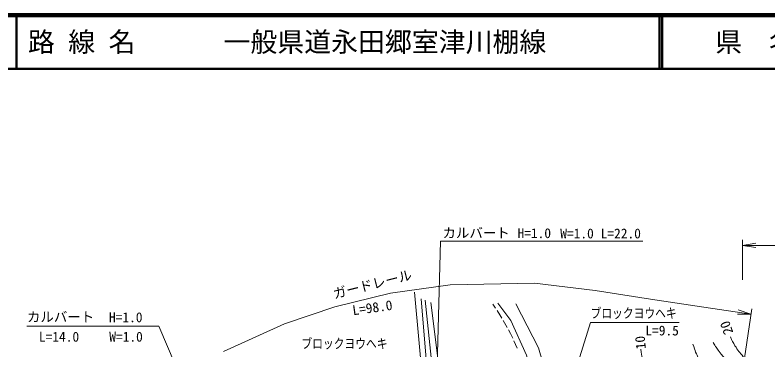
# Model space of a CAD drawing. Units: millimetres at full size, sheet at 1:1000; details may follow other scales. Extents: x 40000 to 680000, y 20000 to 380000.
# Drawn here: x 177992 to 317922, y 317669 to 380000 of the extents above; entities that cross this region are included whole.
import ezdxf
from ezdxf.enums import TextEntityAlignment as Align

# ---------------------------------------------------------------- set-up
doc = ezdxf.new("R2010")
doc.units = ezdxf.units.MM
doc.header["$LTSCALE"] = 1000
for name, color, linetype, lineweight in [('M-BGD', 7, 'Continuous', 13), ('M-STR-HTXT', 7, 'Continuous', 13), ('M-TTL', 2, 'Continuous', 140), ('M-TTL-LINE', 7, 'Continuous', 50), ('S-STR-HTXT', 7, 'Continuous', 13)]:
    doc.layers.add(name, color=color, linetype=linetype, lineweight=lineweight)
doc.layers.add('M-TTL-TXT', color=7, linetype='Continuous')
doc.styles.add('ＭＳ ゴシック', font='')
doc.styles.get('ＭＳ ゴシック').set_extended_font_data('MS Gothic')

# ---------------------------------------------------------------- blocks, each defined once
blk = doc.blocks.new('open_arrow')
at = {"color": 0, "linetype": 'Continuous', "lineweight": -2}
blk.add_lwpolyline([(7.5, 1.25), (0, 0), (7.5, -1.25)], dxfattribs=at)

msp = doc.modelspace()

# ---------------------------------------------------------------- linework, layer by layer
at = {"layer": 'M-BGD'}
for p, q in [((254894, 309421), (253499, 327200)), ((254213, 326931), (256156, 308271)), ((267308, 325426), (266804, 326199)), ((268085, 324235), (267581, 325008)), ((268466, 323569), (268085, 324235)), ((269460, 321833), (268715, 323135)), ((270090, 320733), (269709, 321399)), ((270501, 319834), (270090, 320733)), ((271331, 318014), (270708, 319379))]:
    msp.add_line(p, q, dxfattribs=at)
for points in [[(253502, 309542), (253880, 310100), (252219, 328418)], [(255259, 326525), (257345, 309712), (271761, 310860), (282463, 310346), (287359, 310003), (311280, 297307), (313559, 296795)], [(267701, 326370), (270134, 323124), (273036, 316719), (274648, 310722)], [(271071, 326228), (275253, 318072), (277432, 310588)]]:
    msp.add_lwpolyline(points, dxfattribs=at)
for points, knots in [([(307750, 319049), (308206, 318261), (308393, 318019), (308860, 317397), (309918, 315989), (310800, 315449), (312104, 314266), (313359, 313127), (314076, 312504), (315377, 311418), (316641, 310364), (317531, 309979), (318678, 308799), (319595, 307857), (320124, 307304), (320756, 306151), (321234, 305278), (321436, 304735), (321637, 303760), (321849, 302736), (321784, 302119), (321637, 301084), (321518, 300254), (321429, 299925), (321126, 299000)], [0, 0, 0, 0, 1, 1, 1, 2, 2, 2, 3, 3, 3, 4, 4, 4, 5, 5, 5, 6, 6, 6, 7, 7, 7, 8, 8, 8, 8]), ([(310946, 320133), (311299, 319342), (311425, 319095), (311799, 318468), (312312, 317608), (312685, 317178), (313336, 316418), (314449, 315120), (315188, 314495), (316452, 313343), (317817, 312099), (318739, 311580), (320081, 310311), (321015, 309426), (321652, 308988), (322300, 307876), (323093, 306518), (323142, 305555), (323409, 304005), (323697, 302338), (323668, 301648), (323618, 299678)], [0, 0, 0, 0, 1, 1, 1, 2, 2, 2, 3, 3, 3, 4, 4, 4, 5, 5, 5, 6, 6, 6, 7, 7, 7, 7]), ([(294319, 317794), (294404, 317005), (294450, 316741), (294622, 316086), (294855, 315195), (295058, 314704), (295513, 313903), (296077, 312911), (296608, 312494), (297410, 311682), (298534, 310546), (299284, 310036), (300522, 309025), (301774, 308003), (302599, 307579), (303785, 306481), (304655, 305677), (305131, 305201), (305853, 304261), (306438, 303499), (306634, 303195), (307217, 302213)], [0, 0, 0, 0, 1, 1, 1, 2, 2, 2, 3, 3, 3, 4, 4, 4, 5, 5, 5, 6, 6, 6, 7, 7, 7, 7]), ([(303993, 318722), (304382, 317465), (304550, 317003), (305117, 316004), (305795, 314807), (306322, 314200), (307336, 313271), (308084, 312585), (308581, 312278), (309471, 311790), (310318, 311325), (310894, 311274), (311748, 310822), (313034, 310140), (313717, 309677), (314878, 308800), (316066, 307902), (316742, 307384), (317724, 306266), (318258, 305659), (318511, 305254), (318805, 304501), (319349, 303111), (319150, 302171), (319004, 300686), (318911, 299748), (318853, 299375), (318586, 298308)], [0, 0, 0, 0, 1, 1, 1, 2, 2, 2, 3, 3, 3, 4, 4, 4, 5, 5, 5, 6, 6, 6, 7, 7, 7, 8, 8, 8, 9, 9, 9, 9])]:
    msp.add_open_spline(points, degree=3, knots=knots, dxfattribs=at)
at = {"layer": 'M-STR-HTXT'}
for p, q in [((313178, 330737), (313183, 338134)), ((313182, 337134), (535947, 336997)), ((247743, 328263), (258863, 329814)), ((258863, 329814), (274518, 330097)), ((274518, 330097), (285829, 328711)), ((237424, 325683), (247743, 328263)), ((285829, 328711), (296074, 327126)), ((296074, 327126), (306009, 325650)), ((228066, 322535), (237424, 325683)), ((306009, 325650), (314772, 324348)), ((313278, 314289), (314919, 325337)), ((216735, 317371), (228066, 322535))]:
    msp.add_line(p, q, dxfattribs=at)
at = {"layer": 'M-TTL'}
msp.add_line((680000, 380000), (40000, 380000), dxfattribs=at)
at = {"layer": 'M-TTL-LINE'}
for p, q in [((178250, 380000), (178250, 370000)), ((297750, 380000), (297750, 370000)), ((298250, 380000), (298250, 370000)), ((40000, 370000), (680000, 370000))]:
    msp.add_line(p, q, dxfattribs=at)
at = {"layer": 'S-STR-HTXT'}
for points in [[(256216, 305408), (257060, 337919), (294664, 337892)], [(219160, 288172), (204739, 322077), (180205, 322077)], [(280963, 310000), (284952, 322765), (301452, 322765)]]:
    msp.add_lwpolyline(points, dxfattribs=at)

# ---------------------------------------------------------------- block references
at = {"layer": 'M-STR-HTXT', "xscale": 333, "yscale": 333}
msp.add_blockref('open_arrow', (313182, 337134), dxfattribs=at)
at = {"layer": 'M-STR-HTXT', "xscale": 333, "yscale": 333, "rotation": 171.5}
msp.add_blockref('open_arrow', (314772, 324348), dxfattribs=at)

# ---------------------------------------------------------------- texts
at = {"layer": 'M-BGD', "style": 'ＭＳ ゴシック'}
for s, rotation, p in [('20', 110.2, (310649, 320621)), ('10', 95.068, (294319, 317794))]:
    msp.add_text(s, height=1833, rotation=rotation, dxfattribs=at).set_placement(p, align=Align.MIDDLE_LEFT)
at = {"layer": 'M-STR-HTXT', "style": 'ＭＳ ゴシック'}
for s, rotation, p in [('H=1.0', 359.986, (271374, 339405)), ('W=1.0', 359.986, (279317, 339351)), ('L=22.0', 359.986, (286829, 339351)), ('ガードレール', 14.131, (237127, 328080)), ('H=1.0', 359.986, (195444, 323752)), ('L=14.0', 359.986, (182421, 320131)), ('W=1.0', 359.986, (195498, 320131))]:
    msp.add_text(s, height=1833, rotation=rotation, dxfattribs=at).set_placement(p, align=Align.MIDDLE_LEFT)
msp.add_text('L=98.0', height=1833, rotation=7.938, dxfattribs=at).set_placement((244604, 324092), align=Align.BOTTOM_CENTER)
msp.add_text('L=9.5', height=1833, dxfattribs=at).set_placement((295138, 321288), align=Align.MIDDLE_LEFT)
at = {"layer": 'M-TTL-TXT', "style": 'ＭＳ ゴシック'}
for s, p in [('路 線 名', (180380, 375000)), ('一般県道永田郷室津川棚線', (216734, 375000))]:
    msp.add_text(s, height=3666, dxfattribs=at).set_placement(p, align=Align.MIDDLE_LEFT)
msp.add_text('県\u3000名', height=3666, dxfattribs=at).set_placement((315625, 375000), align=Align.MIDDLE_CENTER)
at = {"layer": 'S-STR-HTXT', "style": 'ＭＳ ゴシック'}
msp.add_text('カルバート', height=1833, rotation=359.959, dxfattribs=at).set_placement((257432, 339459), align=Align.MIDDLE_LEFT)
msp.add_text('カルバート', height=1833, dxfattribs=at).set_placement((180205, 323827), align=Align.MIDDLE_LEFT)
at = {"layer": 'S-STR-HTXT', "style": 'ＭＳ ゴシック', "width": 0.8}
for p in [(284952, 324515), (231211, 318861)]:
    msp.add_text('ブロックヨウヘキ', height=1833, dxfattribs=at).set_placement(p, align=Align.MIDDLE_LEFT)

doc.saveas('drawing.dxf')
